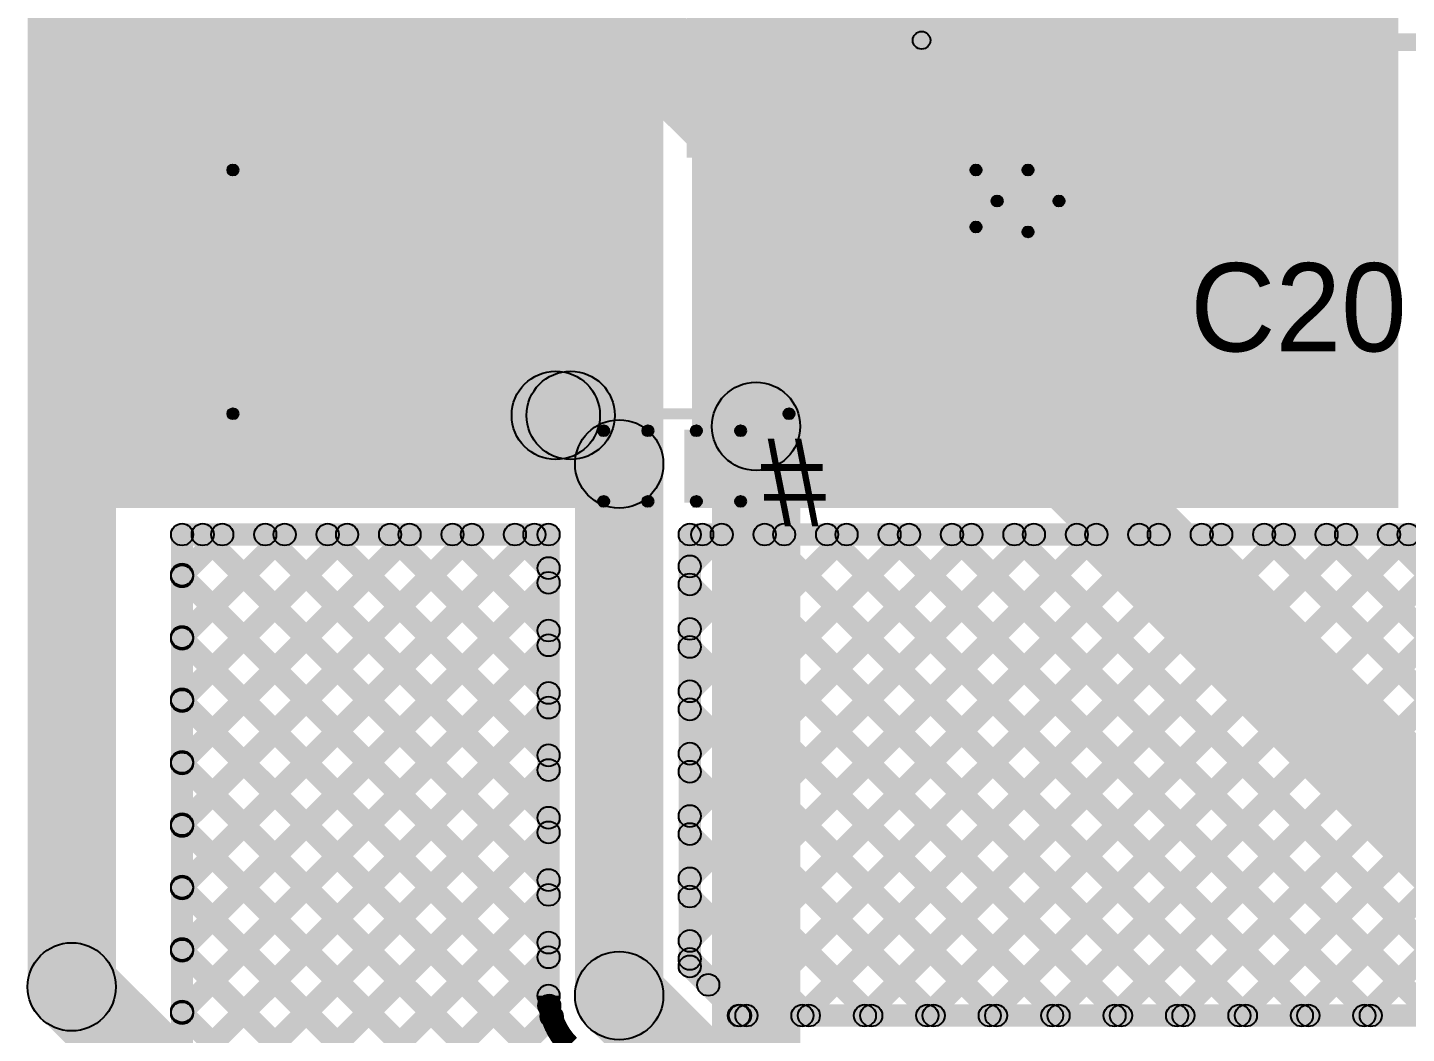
# Model space of a CAD drawing. Header units: millimetres. Extents: x -0.08 to 5.25, y -0.08 to 2.73.
# Drawn here: x -0.053 to 0.572, y 0.35 to 0.806 of the extents above; entities that cross this region are included whole.
import ezdxf

# ---------------------------------------------------------------- set-up
doc = ezdxf.new("R2010")
doc.units = ezdxf.units.MM
doc.header["$MEASUREMENT"] = 0
for name, color, linetype in [('BottomLayer', 5, 'Continuous'), ('TopLayer', 1, 'Continuous'), ('TopOverlay', 2, 'Continuous'), ('TopPaste', 8, 'Continuous'), ('TopSolder', 216, 'Continuous'), ('ViaHoleLayer', 16, 'Continuous')]:
    doc.layers.add(name, color=color, linetype=linetype)

# ---------------------------------------------------------------- blocks, each defined once
blk = doc.blocks.new('UWX1E101MCL1GB_2')
at = {"layer": 'TopLayer'}
for points in [[(-0.19882, 0.04921), (-0.04134, 0.04921), (-0.04134, -0.04921), (-0.19882, -0.04921)], [(0.04134, 0.04921), (0.19882, 0.04921), (0.19882, -0.04921), (0.04134, -0.04921)]]:
    blk.add_hatch(color=1, dxfattribs=at).paths.add_polyline_path(points)
at = {"layer": 'TopOverlay'}
for points in [[(-0.08543, 0.17106), (-0.08189, 0.16752), (-0.16654, 0.08288), (-0.17007, 0.08641)], [(0.16831, 0.17179), (0.16831, 0.16679), (-0.08366, 0.16679), (-0.08366, 0.17179)], [(0.16581, 0.16929), (0.17081, 0.16929), (0.17081, 0.05883), (0.16581, 0.05883)], [(-0.19443, 0.08683), (-0.18943, 0.08683), (-0.18943, 0.05883), (-0.19443, 0.05883)], [(-0.17081, 0.08465), (-0.16581, 0.08465), (-0.16581, 0.05883), (-0.17081, 0.05883)], [(-0.17793, 0.07533), (-0.17793, 0.07033), (-0.20593, 0.07033), (-0.20593, 0.07533)], [(-0.17081, -0.05883), (-0.16581, -0.05883), (-0.16581, -0.08465), (-0.17081, -0.08465)], [(0.16581, -0.05883), (0.17081, -0.05883), (0.17081, -0.16929), (0.16581, -0.16929)], [(-0.08189, -0.16752), (-0.08543, -0.17106), (-0.17007, -0.08641), (-0.16654, -0.08288)], [(0.16831, -0.16679), (0.16831, -0.17179), (-0.08366, -0.17179), (-0.08366, -0.16679)]]:
    blk.add_hatch(color=2, dxfattribs=at).paths.add_polyline_path(points)
h = blk.add_hatch(color=2, dxfattribs=at)
edge = h.paths.add_edge_path()
edge.add_arc((-0.08366, 0.16929), 0.0025, 0, 360)
h = blk.add_hatch(color=2, dxfattribs=at)
edge = h.paths.add_edge_path()
edge.add_arc((-0.08366, 0.16929), 0.0025, 0, 360)
h = blk.add_hatch(color=2, dxfattribs=at)
edge = h.paths.add_edge_path()
edge.add_arc((0.16831, 0.16929), 0.0025, 0, 360)
h = blk.add_hatch(color=2, dxfattribs=at)
edge = h.paths.add_edge_path()
edge.add_arc((0.16831, 0.16929), 0.0025, 0, 360)
h = blk.add_hatch(color=2, dxfattribs=at)
edge = h.paths.add_edge_path()
edge.add_arc((-0.19193, 0.08683), 0.0025, 0, 360)
h = blk.add_hatch(color=2, dxfattribs=at)
edge = h.paths.add_edge_path()
edge.add_arc((-0.16831, 0.08465), 0.0025, 0, 360)
h = blk.add_hatch(color=2, dxfattribs=at)
edge = h.paths.add_edge_path()
edge.add_arc((-0.16831, 0.08465), 0.0025, 0, 360)
h = blk.add_hatch(color=2, dxfattribs=at)
edge = h.paths.add_edge_path()
edge.add_arc((-0.20593, 0.07283), 0.0025, 0, 360)
h = blk.add_hatch(color=2, dxfattribs=at)
edge = h.paths.add_edge_path()
edge.add_arc((-0.17793, 0.07283), 0.0025, 0, 360)
h = blk.add_hatch(color=2, dxfattribs=at)
edge = h.paths.add_edge_path()
edge.add_arc((-0.19193, 0.05883), 0.0025, 0, 360)
h = blk.add_hatch(color=2, dxfattribs=at)
edge = h.paths.add_edge_path()
edge.add_arc((-0.16831, 0.05883), 0.0025, 0, 360)
h = blk.add_hatch(color=2, dxfattribs=at)
edge = h.paths.add_edge_path()
edge.add_arc((0.16831, 0.05883), 0.0025, 0, 360)
h = blk.add_hatch(color=2, dxfattribs=at)
edge = h.paths.add_edge_path()
edge.add_arc((-0.16831, -0.05883), 0.0025, 0, 360)
h = blk.add_hatch(color=2, dxfattribs=at)
edge = h.paths.add_edge_path()
edge.add_arc((0.16831, -0.05883), 0.0025, 0, 360)
h = blk.add_hatch(color=2, dxfattribs=at)
edge = h.paths.add_edge_path()
edge.add_arc((-0.16831, -0.08465), 0.0025, 0, 360)
h = blk.add_hatch(color=2, dxfattribs=at)
edge = h.paths.add_edge_path()
edge.add_arc((-0.16831, -0.08465), 0.0025, 0, 360)
h = blk.add_hatch(color=2, dxfattribs=at)
edge = h.paths.add_edge_path()
edge.add_arc((-0.08366, -0.16929), 0.0025, 0, 360)
h = blk.add_hatch(color=2, dxfattribs=at)
edge = h.paths.add_edge_path()
edge.add_arc((-0.08366, -0.16929), 0.0025, 0, 360)
h = blk.add_hatch(color=2, dxfattribs=at)
edge = h.paths.add_edge_path()
edge.add_arc((0.16831, -0.16929), 0.0025, 0, 360)
h = blk.add_hatch(color=2, dxfattribs=at)
edge = h.paths.add_edge_path()
edge.add_arc((0.16831, -0.16929), 0.0025, 0, 360)
at = {"layer": 'TopPaste'}
for points in [[(-0.19882, 0.04921), (-0.04134, 0.04921), (-0.04134, -0.04921), (-0.19882, -0.04921)], [(0.04134, 0.04921), (0.19882, 0.04921), (0.19882, -0.04921), (0.04134, -0.04921)]]:
    blk.add_hatch(color=8, dxfattribs=at).paths.add_polyline_path(points)
at = {"layer": 'TopSolder'}
for points in [[(-0.20282, 0.05321), (-0.03734, 0.05321), (-0.03734, -0.05321), (-0.20282, -0.05321)], [(0.03734, 0.05321), (0.20282, 0.05321), (0.20282, -0.05321), (0.03734, -0.05321)]]:
    blk.add_hatch(color=216, dxfattribs=at).paths.add_polyline_path(points)
at = {"layer": 'TopOverlay'}
for centre in [(-0.08366, 0.16929), (-0.08366, 0.16929), (0.16831, 0.16929), (0.16831, 0.16929), (-0.19193, 0.08683), (-0.16831, 0.08465), (-0.16831, 0.08465), (-0.20593, 0.07283), (-0.17793, 0.07283), (-0.19193, 0.05883), (-0.16831, 0.05883), (0.16831, 0.05883), (-0.16831, -0.05883), (0.16831, -0.05883), (-0.16831, -0.08465), (-0.16831, -0.08465), (-0.08366, -0.16929), (-0.08366, -0.16929), (0.16831, -0.16929), (0.16831, -0.16929)]:
    blk.add_circle(centre, 0.0025, dxfattribs=at)
blk = doc.blocks.new('C___0402_26')
at = {"layer": 'TopLayer'}
for points in [[(-0.0275, -0.0125), (-0.0275, 0.0125), (-0.0095, 0.0125), (-0.0095, -0.0125)], [(0.0095, -0.0125), (0.0095, 0.0125), (0.0275, 0.0125), (0.0275, -0.0125)]]:
    blk.add_hatch(color=1, dxfattribs=at).paths.add_polyline_path(points)
at = {"layer": 'TopOverlay'}
h = blk.add_hatch(color=2, dxfattribs=at)
edge = h.paths.add_edge_path()
edge.add_arc((-0.031, 0.016), 0.0025, 0, 360)
h = blk.add_hatch(color=2, dxfattribs=at)
edge = h.paths.add_edge_path()
edge.add_arc((-0.031, 0.016), 0.0025, 0, 360)
for points in [[(-0.0335, 0.016), (-0.0285, 0.016), (-0.0285, -0.016), (-0.0335, -0.016)], [(-0.011, 0.0185), (-0.011, 0.0135), (-0.031, 0.0135), (-0.031, 0.0185)], [(0.031, 0.0185), (0.031, 0.0135), (0.011, 0.0135), (0.011, 0.0185)], [(0.0285, 0.016), (0.0335, 0.016), (0.0335, -0.016), (0.0285, -0.016)], [(-0.011, -0.0135), (-0.011, -0.0185), (-0.031, -0.0185), (-0.031, -0.0135)], [(0.031, -0.0135), (0.031, -0.0185), (0.011, -0.0185), (0.011, -0.0135)]]:
    blk.add_hatch(color=2, dxfattribs=at).paths.add_polyline_path(points)
h = blk.add_hatch(color=2, dxfattribs=at)
edge = h.paths.add_edge_path()
edge.add_arc((-0.011, 0.016), 0.0025, 0, 360)
h = blk.add_hatch(color=2, dxfattribs=at)
edge = h.paths.add_edge_path()
edge.add_arc((0.011, 0.016), 0.0025, 0, 360)
h = blk.add_hatch(color=2, dxfattribs=at)
edge = h.paths.add_edge_path()
edge.add_arc((0.031, 0.016), 0.0025, 0, 360)
h = blk.add_hatch(color=2, dxfattribs=at)
edge = h.paths.add_edge_path()
edge.add_arc((0.031, 0.016), 0.0025, 0, 360)
h = blk.add_hatch(color=2, dxfattribs=at)
edge = h.paths.add_edge_path()
edge.add_arc((-0.031, -0.016), 0.0025, 0, 360)
h = blk.add_hatch(color=2, dxfattribs=at)
edge = h.paths.add_edge_path()
edge.add_arc((-0.031, -0.016), 0.0025, 0, 360)
h = blk.add_hatch(color=2, dxfattribs=at)
edge = h.paths.add_edge_path()
edge.add_arc((-0.011, -0.016), 0.0025, 0, 360)
h = blk.add_hatch(color=2, dxfattribs=at)
edge = h.paths.add_edge_path()
edge.add_arc((0.011, -0.016), 0.0025, 0, 360)
h = blk.add_hatch(color=2, dxfattribs=at)
edge = h.paths.add_edge_path()
edge.add_arc((0.031, -0.016), 0.0025, 0, 360)
h = blk.add_hatch(color=2, dxfattribs=at)
edge = h.paths.add_edge_path()
edge.add_arc((0.031, -0.016), 0.0025, 0, 360)
at = {"layer": 'TopPaste'}
for points in [[(-0.0275, -0.0125), (-0.0275, 0.0125), (-0.0095, 0.0125), (-0.0095, -0.0125)], [(0.0095, -0.0125), (0.0095, 0.0125), (0.0275, 0.0125), (0.0275, -0.0125)]]:
    blk.add_hatch(color=8, dxfattribs=at).paths.add_polyline_path(points)
at = {"layer": 'TopSolder'}
for points in [[(-0.0315, -0.0165), (-0.0315, 0.0165), (-0.0055, 0.0165), (-0.0055, -0.0165)], [(0.0055, -0.0165), (0.0055, 0.0165), (0.0315, 0.0165), (0.0315, -0.0165)]]:
    blk.add_hatch(color=216, dxfattribs=at).paths.add_polyline_path(points)
at = {"layer": 'TopOverlay'}
for centre in [(-0.031, 0.016), (-0.031, 0.016), (-0.011, 0.016), (0.011, 0.016), (0.031, 0.016), (0.031, 0.016), (-0.031, -0.016), (-0.031, -0.016), (-0.011, -0.016), (0.011, -0.016), (0.031, -0.016), (0.031, -0.016)]:
    blk.add_circle(centre, 0.0025, dxfattribs=at)

msp = doc.modelspace()

# ---------------------------------------------------------------- hatches: boundary and pattern name
at = {"layer": 'BottomLayer'}
for points in [[(-0.01314, 1.01186), (0.01514, 1.04014), (0.63414, 0.42114), (0.60586, 0.39286)], [(-0.013, 0.371), (-0.053, 0.371), (-0.053, 0.983), (-0.013, 0.983)], [(0.297, 0.308), (0.257, 0.308), (0.257, 0.625), (0.297, 0.625)], [(-0.04714, 0.35686), (-0.01886, 0.38514), (0.23414, 0.13214), (0.20586, 0.10386)]]:
    msp.add_hatch(color=5, dxfattribs=at).paths.add_polyline_path(points)
h = msp.add_hatch(color=5, dxfattribs=at)
edge = h.paths.add_edge_path()
edge.add_arc((0.277, 0.625), 0.02, 0, 360)
h = msp.add_hatch(color=5, dxfattribs=at)
edge = h.paths.add_edge_path()
edge.add_arc((0.277, 0.625), 0.01181, 0, 360)
h = msp.add_hatch(color=5, dxfattribs=at)
edge = h.paths.add_edge_path()
edge.add_arc((-0.033, 0.371), 0.02, 0, 360)
h = msp.add_hatch(color=5, dxfattribs=at)
edge = h.paths.add_edge_path()
edge.add_arc((-0.033, 0.371), 0.02, 0, 360)
at = {"layer": 'TopLayer'}
for points in [[(0.235, 0.944), (-0.043, 0.944), (-0.043, 0.588), (0.235, 0.588)], [(0.248, 0.588), (0.568, 0.588), (0.568, 0.924), (0.248, 0.924)], [(0.35198, 0.796), (0.35202, 0.804), (0.66185, 0.80282), (0.66182, 0.79482)], [(0.38641, 0.35446), (0.37934, 0.36154), (0.71178, 0.69397), (0.71885, 0.6869)], [(0.41469, 0.35446), (0.40762, 0.36154), (0.7103, 0.66422), (0.71737, 0.65715)], [(0.1863, 0.61), (0.1863, 0.65), (0.193, 0.65), (0.193, 0.61)], [(0.17886, 0.61586), (0.20714, 0.64414), (0.22914, 0.62214), (0.20086, 0.59386)], [(0.44298, 0.35446), (0.43591, 0.36154), (0.7103, 0.63593), (0.71737, 0.62886)], [(0.235, 0.367), (0.195, 0.367), (0.195, 0.608), (0.235, 0.608)], [(0.47126, 0.35446), (0.46419, 0.36154), (0.7103, 0.60765), (0.71737, 0.60058)], [(0.017, 0.571), (0.017, 0.581), (0.183, 0.581), (0.183, 0.571)], [(0.247, 0.571), (0.247, 0.581), (0.58, 0.581), (0.58, 0.571)], [(0.022, 0.186), (0.012, 0.186), (0.012, 0.576), (0.022, 0.576)], [(0.02054, 0.49771), (0.01346, 0.50478), (0.08822, 0.57954), (0.09529, 0.57246)], [(0.02054, 0.55428), (0.01346, 0.56135), (0.03165, 0.57954), (0.03872, 0.57246)], [(0.02054, 0.46942), (0.01346, 0.4765), (0.1165, 0.57954), (0.12358, 0.57246)], [(0.02054, 0.52599), (0.01346, 0.53306), (0.05994, 0.57954), (0.06701, 0.57246)], [(0.02054, 0.44114), (0.01346, 0.44821), (0.14479, 0.57954), (0.15186, 0.57246)], [(0.02054, 0.41286), (0.01346, 0.41993), (0.17307, 0.57954), (0.18014, 0.57246)], [(0.02282, 0.57246), (0.02989, 0.57954), (0.18654, 0.42289), (0.17946, 0.41582)], [(0.05111, 0.57246), (0.05818, 0.57954), (0.18654, 0.45118), (0.17946, 0.44411)], [(0.07939, 0.57246), (0.08646, 0.57954), (0.18654, 0.47946), (0.17946, 0.47239)], [(0.10767, 0.57246), (0.11475, 0.57954), (0.18654, 0.50775), (0.17946, 0.50067)], [(0.13596, 0.57246), (0.14303, 0.57954), (0.18654, 0.53603), (0.17946, 0.52896)], [(0.16424, 0.57246), (0.17131, 0.57954), (0.18654, 0.56431), (0.17946, 0.55724)], [(0.188, 0.367), (0.178, 0.367), (0.178, 0.576), (0.188, 0.576)], [(0.252, 0.38025), (0.242, 0.38025), (0.242, 0.576), (0.252, 0.576)], [(0.25054, 0.44487), (0.24346, 0.45194), (0.37106, 0.57954), (0.37813, 0.57246)], [(0.25054, 0.41658), (0.24346, 0.42365), (0.39935, 0.57954), (0.40642, 0.57246)], [(0.25054, 0.52972), (0.24346, 0.53679), (0.28621, 0.57954), (0.29328, 0.57246)], [(0.25054, 0.3883), (0.24346, 0.39537), (0.42763, 0.57954), (0.4347, 0.57246)], [(0.25054, 0.41658), (0.24346, 0.42365), (0.39935, 0.57954), (0.40642, 0.57246)], [(0.25054, 0.47315), (0.24346, 0.48022), (0.34278, 0.57954), (0.34985, 0.57246)], [(0.25054, 0.50143), (0.24346, 0.50851), (0.31449, 0.57954), (0.32157, 0.57246)], [(0.25054, 0.558), (0.24346, 0.56507), (0.25793, 0.57954), (0.265, 0.57246)], [(0.2491, 0.57246), (0.25617, 0.57954), (0.47417, 0.36154), (0.4671, 0.35446)], [(0.25889, 0.36837), (0.25182, 0.37544), (0.45592, 0.57954), (0.46299, 0.57246)], [(0.27327, 0.35446), (0.2662, 0.36154), (0.4842, 0.57954), (0.49127, 0.57246)], [(0.27738, 0.57246), (0.28445, 0.57954), (0.50245, 0.36154), (0.49538, 0.35446)], [(0.30156, 0.35446), (0.29448, 0.36154), (0.51248, 0.57954), (0.51956, 0.57246)], [(0.30566, 0.57246), (0.31274, 0.57954), (0.53074, 0.36154), (0.52366, 0.35446)], [(0.32984, 0.35446), (0.32277, 0.36154), (0.54077, 0.57954), (0.54784, 0.57246)], [(0.33395, 0.57246), (0.34102, 0.57954), (0.55902, 0.36154), (0.55195, 0.35446)], [(0.35812, 0.35446), (0.35105, 0.36154), (0.56905, 0.57954), (0.57612, 0.57246)], [(0.36223, 0.57246), (0.3693, 0.57954), (0.5873, 0.36154), (0.58023, 0.35446)], [(0.39052, 0.57246), (0.39759, 0.57954), (0.61559, 0.36154), (0.60852, 0.35446)], [(0.4188, 0.57246), (0.42587, 0.57954), (0.64387, 0.36154), (0.6368, 0.35446)], [(0.44709, 0.57246), (0.45416, 0.57954), (0.67216, 0.36154), (0.66509, 0.35446)], [(0.47537, 0.57246), (0.48244, 0.57954), (0.70044, 0.36154), (0.69337, 0.35446)], [(0.49955, 0.35446), (0.49247, 0.36154), (0.7103, 0.57936), (0.71737, 0.57229)], [(0.50365, 0.57246), (0.51073, 0.57954), (0.7289, 0.36136), (0.72183, 0.35429)], [(0.53194, 0.57246), (0.53901, 0.57954), (0.78937, 0.32917), (0.7823, 0.3221)], [(0.56022, 0.57246), (0.56729, 0.57954), (0.78937, 0.35745), (0.7823, 0.35038)], [(0.01346, 0.55354), (0.02054, 0.56061), (0.18654, 0.39461), (0.17946, 0.38754)], [(0.02054, 0.38457), (0.01346, 0.39164), (0.17946, 0.55764), (0.18654, 0.55057)], [(0.24346, 0.54981), (0.25054, 0.55688), (0.44588, 0.36154), (0.43881, 0.35446)], [(0.52783, 0.35446), (0.52076, 0.36154), (0.71058, 0.55136), (0.71765, 0.54428)], [(0.55611, 0.35446), (0.54904, 0.36154), (0.73886, 0.55136), (0.74594, 0.54428)], [(0.01346, 0.52525), (0.02054, 0.53232), (0.18686, 0.366), (0.17979, 0.35893)], [(0.02054, 0.35629), (0.01346, 0.36336), (0.17946, 0.52936), (0.18654, 0.52229)], [(0.24346, 0.52153), (0.25054, 0.5286), (0.4176, 0.36154), (0.41053, 0.35446)], [(0.01346, 0.49697), (0.02054, 0.50404), (0.33504, 0.18954), (0.32797, 0.18246)], [(0.02054, 0.328), (0.01346, 0.33507), (0.17946, 0.50107), (0.18654, 0.494)], [(0.24346, 0.49324), (0.25054, 0.50031), (0.38931, 0.36154), (0.38224, 0.35446)], [(0.01346, 0.46868), (0.02054, 0.47576), (0.30676, 0.18954), (0.29968, 0.18246)], [(0.02054, 0.29972), (0.01346, 0.30679), (0.17946, 0.47279), (0.18654, 0.46572)], [(0.24346, 0.46496), (0.25054, 0.47203), (0.36103, 0.36154), (0.35396, 0.35446)], [(0.01346, 0.4404), (0.02054, 0.44747), (0.27847, 0.18954), (0.2714, 0.18246)], [(0.02054, 0.27143), (0.01346, 0.27851), (0.17946, 0.44451), (0.18654, 0.43743)], [(0.24346, 0.43667), (0.25054, 0.44375), (0.33275, 0.36154), (0.32567, 0.35446)], [(0.01346, 0.41212), (0.02054, 0.41919), (0.25019, 0.18954), (0.24312, 0.18246)], [(0.02054, 0.24315), (0.01346, 0.25022), (0.17946, 0.41622), (0.18654, 0.40915)], [(0.24346, 0.40839), (0.25054, 0.41546), (0.30446, 0.36154), (0.29739, 0.35446)], [(0.01346, 0.38383), (0.02054, 0.3909), (0.2219, 0.18954), (0.21483, 0.18246)], [(0.02054, 0.21487), (0.01346, 0.22194), (0.17946, 0.38794), (0.18654, 0.38087)], [(0.20086, 0.35286), (0.22914, 0.38114), (0.27014, 0.34014), (0.24186, 0.31186)], [(0.24346, 0.38011), (0.25054, 0.38718), (0.27618, 0.36154), (0.26911, 0.35446)], [(0.24346, 0.37672), (0.25054, 0.38379), (0.27279, 0.36154), (0.26572, 0.35446)], [(0.01346, 0.35555), (0.02054, 0.36262), (0.19362, 0.18954), (0.18655, 0.18246)], [(0.26925, 0.353), (0.26925, 0.363), (0.722, 0.363), (0.722, 0.353)], [(0.02054, 0.18658), (0.01346, 0.19365), (0.18089, 0.36108), (0.18796, 0.35401)], [(0.02054, 0.18658), (0.01346, 0.19365), (0.18089, 0.36108), (0.18796, 0.35401)]]:
    msp.add_hatch(color=1, dxfattribs=at).paths.add_polyline_path(points)
h = msp.add_hatch(color=1, dxfattribs=at)
edge = h.paths.add_edge_path()
edge.add_arc((0.352, 0.8), 0.004, 0, 360)
h = msp.add_hatch(color=1, dxfattribs=at)
edge = h.paths.add_edge_path()
edge.add_arc((0.1863, 0.63), 0.02, 0, 360)
h = msp.add_hatch(color=1, dxfattribs=at)
edge = h.paths.add_edge_path()
edge.add_arc((0.193, 0.63), 0.02, 0, 360)
h = msp.add_hatch(color=1, dxfattribs=at)
edge = h.paths.add_edge_path()
edge.add_arc((0.193, 0.63), 0.02, 0, 360)
h = msp.add_hatch(color=1, dxfattribs=at)
edge = h.paths.add_edge_path()
edge.add_arc((0.277, 0.625), 0.01181, 0, 360)
h = msp.add_hatch(color=1, dxfattribs=at)
edge = h.paths.add_edge_path()
edge.add_arc((0.215, 0.608), 0.02, 0, 360)
h = msp.add_hatch(color=1, dxfattribs=at)
edge = h.paths.add_edge_path()
edge.add_arc((0.215, 0.608), 0.02, 0, 360)
h = msp.add_hatch(color=1, dxfattribs=at)
edge = h.paths.add_edge_path()
edge.add_arc((0.017, 0.576), 0.005, 0, 360)
h = msp.add_hatch(color=1, dxfattribs=at)
edge = h.paths.add_edge_path()
edge.add_arc((0.017, 0.576), 0.005, 0, 360)
h = msp.add_hatch(color=1, dxfattribs=at)
edge = h.paths.add_edge_path()
edge.add_arc((0.02636, 0.576), 0.005, 0, 360)
h = msp.add_hatch(color=1, dxfattribs=at)
edge = h.paths.add_edge_path()
edge.add_arc((0.03519, 0.576), 0.005, 0, 360)
h = msp.add_hatch(color=1, dxfattribs=at)
edge = h.paths.add_edge_path()
edge.add_arc((0.05464, 0.576), 0.005, 0, 360)
h = msp.add_hatch(color=1, dxfattribs=at)
edge = h.paths.add_edge_path()
edge.add_arc((0.06347, 0.576), 0.005, 0, 360)
h = msp.add_hatch(color=1, dxfattribs=at)
edge = h.paths.add_edge_path()
edge.add_arc((0.08293, 0.576), 0.005, 0, 360)
h = msp.add_hatch(color=1, dxfattribs=at)
edge = h.paths.add_edge_path()
edge.add_arc((0.09176, 0.576), 0.005, 0, 360)
h = msp.add_hatch(color=1, dxfattribs=at)
edge = h.paths.add_edge_path()
edge.add_arc((0.11121, 0.576), 0.005, 0, 360)
h = msp.add_hatch(color=1, dxfattribs=at)
edge = h.paths.add_edge_path()
edge.add_arc((0.12004, 0.576), 0.005, 0, 360)
h = msp.add_hatch(color=1, dxfattribs=at)
edge = h.paths.add_edge_path()
edge.add_arc((0.13949, 0.576), 0.005, 0, 360)
h = msp.add_hatch(color=1, dxfattribs=at)
edge = h.paths.add_edge_path()
edge.add_arc((0.14832, 0.576), 0.005, 0, 360)
h = msp.add_hatch(color=1, dxfattribs=at)
edge = h.paths.add_edge_path()
edge.add_arc((0.16778, 0.576), 0.005, 0, 360)
h = msp.add_hatch(color=1, dxfattribs=at)
edge = h.paths.add_edge_path()
edge.add_arc((0.17661, 0.576), 0.005, 0, 360)
h = msp.add_hatch(color=1, dxfattribs=at)
edge = h.paths.add_edge_path()
edge.add_arc((0.183, 0.576), 0.005, 0, 360)
h = msp.add_hatch(color=1, dxfattribs=at)
edge = h.paths.add_edge_path()
edge.add_arc((0.183, 0.576), 0.005, 0, 360)
h = msp.add_hatch(color=1, dxfattribs=at)
edge = h.paths.add_edge_path()
edge.add_arc((0.247, 0.576), 0.005, 0, 360)
h = msp.add_hatch(color=1, dxfattribs=at)
edge = h.paths.add_edge_path()
edge.add_arc((0.247, 0.576), 0.005, 0, 360)
h = msp.add_hatch(color=1, dxfattribs=at)
edge = h.paths.add_edge_path()
edge.add_arc((0.25263, 0.576), 0.005, 0, 360)
h = msp.add_hatch(color=1, dxfattribs=at)
edge = h.paths.add_edge_path()
edge.add_arc((0.26146, 0.576), 0.005, 0, 360)
h = msp.add_hatch(color=1, dxfattribs=at)
edge = h.paths.add_edge_path()
edge.add_arc((0.28092, 0.576), 0.005, 0, 360)
h = msp.add_hatch(color=1, dxfattribs=at)
edge = h.paths.add_edge_path()
edge.add_arc((0.28975, 0.576), 0.005, 0, 360)
h = msp.add_hatch(color=1, dxfattribs=at)
edge = h.paths.add_edge_path()
edge.add_arc((0.3092, 0.576), 0.005, 0, 360)
h = msp.add_hatch(color=1, dxfattribs=at)
edge = h.paths.add_edge_path()
edge.add_arc((0.31803, 0.576), 0.005, 0, 360)
h = msp.add_hatch(color=1, dxfattribs=at)
edge = h.paths.add_edge_path()
edge.add_arc((0.33748, 0.576), 0.005, 0, 360)
h = msp.add_hatch(color=1, dxfattribs=at)
edge = h.paths.add_edge_path()
edge.add_arc((0.34631, 0.576), 0.005, 0, 360)
h = msp.add_hatch(color=1, dxfattribs=at)
edge = h.paths.add_edge_path()
edge.add_arc((0.36577, 0.576), 0.005, 0, 360)
h = msp.add_hatch(color=1, dxfattribs=at)
edge = h.paths.add_edge_path()
edge.add_arc((0.3746, 0.576), 0.005, 0, 360)
h = msp.add_hatch(color=1, dxfattribs=at)
edge = h.paths.add_edge_path()
edge.add_arc((0.39405, 0.576), 0.005, 0, 360)
h = msp.add_hatch(color=1, dxfattribs=at)
edge = h.paths.add_edge_path()
edge.add_arc((0.40288, 0.576), 0.005, 0, 360)
h = msp.add_hatch(color=1, dxfattribs=at)
edge = h.paths.add_edge_path()
edge.add_arc((0.40288, 0.576), 0.005, 0, 360)
h = msp.add_hatch(color=1, dxfattribs=at)
edge = h.paths.add_edge_path()
edge.add_arc((0.42234, 0.576), 0.005, 0, 360)
h = msp.add_hatch(color=1, dxfattribs=at)
edge = h.paths.add_edge_path()
edge.add_arc((0.43117, 0.576), 0.005, 0, 360)
h = msp.add_hatch(color=1, dxfattribs=at)
edge = h.paths.add_edge_path()
edge.add_arc((0.45062, 0.576), 0.005, 0, 360)
h = msp.add_hatch(color=1, dxfattribs=at)
edge = h.paths.add_edge_path()
edge.add_arc((0.45945, 0.576), 0.005, 0, 360)
h = msp.add_hatch(color=1, dxfattribs=at)
edge = h.paths.add_edge_path()
edge.add_arc((0.47891, 0.576), 0.005, 0, 360)
h = msp.add_hatch(color=1, dxfattribs=at)
edge = h.paths.add_edge_path()
edge.add_arc((0.48774, 0.576), 0.005, 0, 360)
h = msp.add_hatch(color=1, dxfattribs=at)
edge = h.paths.add_edge_path()
edge.add_arc((0.50719, 0.576), 0.005, 0, 360)
h = msp.add_hatch(color=1, dxfattribs=at)
edge = h.paths.add_edge_path()
edge.add_arc((0.51602, 0.576), 0.005, 0, 360)
h = msp.add_hatch(color=1, dxfattribs=at)
edge = h.paths.add_edge_path()
edge.add_arc((0.53547, 0.576), 0.005, 0, 360)
h = msp.add_hatch(color=1, dxfattribs=at)
edge = h.paths.add_edge_path()
edge.add_arc((0.5443, 0.576), 0.005, 0, 360)
h = msp.add_hatch(color=1, dxfattribs=at)
edge = h.paths.add_edge_path()
edge.add_arc((0.56376, 0.576), 0.005, 0, 360)
h = msp.add_hatch(color=1, dxfattribs=at)
edge = h.paths.add_edge_path()
edge.add_arc((0.57259, 0.576), 0.005, 0, 360)
h = msp.add_hatch(color=1, dxfattribs=at)
edge = h.paths.add_edge_path()
edge.add_arc((0.017, 0.55781), 0.005, 0, 360)
h = msp.add_hatch(color=1, dxfattribs=at)
edge = h.paths.add_edge_path()
edge.add_arc((0.183, 0.56078), 0.005, 0, 360)
h = msp.add_hatch(color=1, dxfattribs=at)
edge = h.paths.add_edge_path()
edge.add_arc((0.247, 0.56154), 0.005, 0, 360)
h = msp.add_hatch(color=1, dxfattribs=at)
edge = h.paths.add_edge_path()
edge.add_arc((0.017, 0.55707), 0.005, 0, 360)
h = msp.add_hatch(color=1, dxfattribs=at)
edge = h.paths.add_edge_path()
edge.add_arc((0.183, 0.55411), 0.005, 0, 360)
h = msp.add_hatch(color=1, dxfattribs=at)
edge = h.paths.add_edge_path()
edge.add_arc((0.247, 0.55335), 0.005, 0, 360)
h = msp.add_hatch(color=1, dxfattribs=at)
edge = h.paths.add_edge_path()
edge.add_arc((0.183, 0.53249), 0.005, 0, 360)
h = msp.add_hatch(color=1, dxfattribs=at)
edge = h.paths.add_edge_path()
edge.add_arc((0.247, 0.53325), 0.005, 0, 360)
h = msp.add_hatch(color=1, dxfattribs=at)
edge = h.paths.add_edge_path()
edge.add_arc((0.017, 0.52953), 0.005, 0, 360)
h = msp.add_hatch(color=1, dxfattribs=at)
edge = h.paths.add_edge_path()
edge.add_arc((0.017, 0.52879), 0.005, 0, 360)
h = msp.add_hatch(color=1, dxfattribs=at)
edge = h.paths.add_edge_path()
edge.add_arc((0.183, 0.52582), 0.005, 0, 360)
h = msp.add_hatch(color=1, dxfattribs=at)
edge = h.paths.add_edge_path()
edge.add_arc((0.247, 0.52506), 0.005, 0, 360)
h = msp.add_hatch(color=1, dxfattribs=at)
edge = h.paths.add_edge_path()
edge.add_arc((0.017, 0.50124), 0.005, 0, 360)
h = msp.add_hatch(color=1, dxfattribs=at)
edge = h.paths.add_edge_path()
edge.add_arc((0.183, 0.50421), 0.005, 0, 360)
h = msp.add_hatch(color=1, dxfattribs=at)
edge = h.paths.add_edge_path()
edge.add_arc((0.247, 0.50497), 0.005, 0, 360)
h = msp.add_hatch(color=1, dxfattribs=at)
edge = h.paths.add_edge_path()
edge.add_arc((0.017, 0.5005), 0.005, 0, 360)
h = msp.add_hatch(color=1, dxfattribs=at)
edge = h.paths.add_edge_path()
edge.add_arc((0.183, 0.49754), 0.005, 0, 360)
h = msp.add_hatch(color=1, dxfattribs=at)
edge = h.paths.add_edge_path()
edge.add_arc((0.247, 0.49678), 0.005, 0, 360)
h = msp.add_hatch(color=1, dxfattribs=at)
edge = h.paths.add_edge_path()
edge.add_arc((0.247, 0.47669), 0.005, 0, 360)
h = msp.add_hatch(color=1, dxfattribs=at)
edge = h.paths.add_edge_path()
edge.add_arc((0.017, 0.47296), 0.005, 0, 360)
h = msp.add_hatch(color=1, dxfattribs=at)
edge = h.paths.add_edge_path()
edge.add_arc((0.017, 0.47222), 0.005, 0, 360)
h = msp.add_hatch(color=1, dxfattribs=at)
edge = h.paths.add_edge_path()
edge.add_arc((0.183, 0.47593), 0.005, 0, 360)
h = msp.add_hatch(color=1, dxfattribs=at)
edge = h.paths.add_edge_path()
edge.add_arc((0.183, 0.46925), 0.005, 0, 360)
h = msp.add_hatch(color=1, dxfattribs=at)
edge = h.paths.add_edge_path()
edge.add_arc((0.247, 0.46849), 0.005, 0, 360)
h = msp.add_hatch(color=1, dxfattribs=at)
edge = h.paths.add_edge_path()
edge.add_arc((0.183, 0.44764), 0.005, 0, 360)
h = msp.add_hatch(color=1, dxfattribs=at)
edge = h.paths.add_edge_path()
edge.add_arc((0.247, 0.4484), 0.005, 0, 360)
h = msp.add_hatch(color=1, dxfattribs=at)
edge = h.paths.add_edge_path()
edge.add_arc((0.017, 0.44468), 0.005, 0, 360)
h = msp.add_hatch(color=1, dxfattribs=at)
edge = h.paths.add_edge_path()
edge.add_arc((0.017, 0.44394), 0.005, 0, 360)
h = msp.add_hatch(color=1, dxfattribs=at)
edge = h.paths.add_edge_path()
edge.add_arc((0.183, 0.44097), 0.005, 0, 360)
h = msp.add_hatch(color=1, dxfattribs=at)
edge = h.paths.add_edge_path()
edge.add_arc((0.247, 0.44021), 0.005, 0, 360)
h = msp.add_hatch(color=1, dxfattribs=at)
edge = h.paths.add_edge_path()
edge.add_arc((0.247, 0.42012), 0.005, 0, 360)
h = msp.add_hatch(color=1, dxfattribs=at)
edge = h.paths.add_edge_path()
edge.add_arc((0.247, 0.42012), 0.005, 0, 360)
h = msp.add_hatch(color=1, dxfattribs=at)
edge = h.paths.add_edge_path()
edge.add_arc((0.017, 0.41639), 0.005, 0, 360)
h = msp.add_hatch(color=1, dxfattribs=at)
edge = h.paths.add_edge_path()
edge.add_arc((0.017, 0.41565), 0.005, 0, 360)
h = msp.add_hatch(color=1, dxfattribs=at)
edge = h.paths.add_edge_path()
edge.add_arc((0.183, 0.41936), 0.005, 0, 360)
h = msp.add_hatch(color=1, dxfattribs=at)
edge = h.paths.add_edge_path()
edge.add_arc((0.183, 0.41269), 0.005, 0, 360)
h = msp.add_hatch(color=1, dxfattribs=at)
edge = h.paths.add_edge_path()
edge.add_arc((0.247, 0.41193), 0.005, 0, 360)
h = msp.add_hatch(color=1, dxfattribs=at)
edge = h.paths.add_edge_path()
edge.add_arc((0.183, 0.39107), 0.005, 0, 360)
h = msp.add_hatch(color=1, dxfattribs=at)
edge = h.paths.add_edge_path()
edge.add_arc((0.247, 0.39183), 0.005, 0, 360)
h = msp.add_hatch(color=1, dxfattribs=at)
edge = h.paths.add_edge_path()
edge.add_arc((0.017, 0.38811), 0.005, 0, 360)
h = msp.add_hatch(color=1, dxfattribs=at)
edge = h.paths.add_edge_path()
edge.add_arc((0.017, 0.38737), 0.005, 0, 360)
h = msp.add_hatch(color=1, dxfattribs=at)
edge = h.paths.add_edge_path()
edge.add_arc((0.183, 0.3844), 0.005, 0, 360)
h = msp.add_hatch(color=1, dxfattribs=at)
edge = h.paths.add_edge_path()
edge.add_arc((0.247, 0.38364), 0.005, 0, 360)
h = msp.add_hatch(color=1, dxfattribs=at)
edge = h.paths.add_edge_path()
edge.add_arc((0.215, 0.367), 0.02, 0, 360)
h = msp.add_hatch(color=1, dxfattribs=at)
edge = h.paths.add_edge_path()
edge.add_arc((0.215, 0.367), 0.02, 0, 360)
h = msp.add_hatch(color=1, dxfattribs=at)
edge = h.paths.add_edge_path()
edge.add_arc((0.247, 0.38025), 0.005, 0, 360)
h = msp.add_hatch(color=1, dxfattribs=at)
edge = h.paths.add_edge_path()
edge.add_arc((0.247, 0.38025), 0.005, 0, 360)
h = msp.add_hatch(color=1, dxfattribs=at)
edge = h.paths.add_edge_path()
edge.add_arc((0.25535, 0.3719), 0.005, 0, 360)
h = msp.add_hatch(color=1, dxfattribs=at)
edge = h.paths.add_edge_path()
edge.add_arc((0.183, 0.367), 0.005, 0, 360)
h = msp.add_hatch(color=1, dxfattribs=at)
edge = h.paths.add_edge_path()
edge.add_arc((0.183, 0.367), 0.005, 0, 360)
h = msp.add_hatch(color=1, dxfattribs=at)
edge = h.paths.add_edge_path()
edge.add_arc((0.183, 0.367), 0.005, 0, 360)
h = msp.add_hatch(color=1, dxfattribs=at)
edge = h.paths.add_edge_path()
edge.add_arc((0.017, 0.35982), 0.005, 0, 360)
h = msp.add_hatch(color=1, dxfattribs=at)
edge = h.paths.add_edge_path()
edge.add_arc((0.017, 0.35908), 0.005, 0, 360)
h = msp.add_hatch(color=1, dxfattribs=at)
edge = h.paths.add_edge_path()
edge.add_arc((0.18332, 0.36247), 0.005, 0, 360)
h = msp.add_hatch(color=1, dxfattribs=at)
edge = h.paths.add_edge_path()
edge.add_arc((0.18443, 0.35755), 0.005, 0, 360)
h = msp.add_hatch(color=1, dxfattribs=at)
edge = h.paths.add_edge_path()
edge.add_arc((0.18443, 0.35755), 0.005, 0, 360)
h = msp.add_hatch(color=1, dxfattribs=at)
edge = h.paths.add_edge_path()
edge.add_arc((0.26925, 0.358), 0.005, 0, 360)
h = msp.add_hatch(color=1, dxfattribs=at)
edge = h.paths.add_edge_path()
edge.add_arc((0.26925, 0.358), 0.005, 0, 360)
h = msp.add_hatch(color=1, dxfattribs=at)
edge = h.paths.add_edge_path()
edge.add_arc((0.26974, 0.358), 0.005, 0, 360)
h = msp.add_hatch(color=1, dxfattribs=at)
edge = h.paths.add_edge_path()
edge.add_arc((0.27264, 0.358), 0.005, 0, 360)
h = msp.add_hatch(color=1, dxfattribs=at)
edge = h.paths.add_edge_path()
edge.add_arc((0.29802, 0.358), 0.005, 0, 360)
h = msp.add_hatch(color=1, dxfattribs=at)
edge = h.paths.add_edge_path()
edge.add_arc((0.30093, 0.358), 0.005, 0, 360)
h = msp.add_hatch(color=1, dxfattribs=at)
edge = h.paths.add_edge_path()
edge.add_arc((0.3263, 0.358), 0.005, 0, 360)
h = msp.add_hatch(color=1, dxfattribs=at)
edge = h.paths.add_edge_path()
edge.add_arc((0.32921, 0.358), 0.005, 0, 360)
h = msp.add_hatch(color=1, dxfattribs=at)
edge = h.paths.add_edge_path()
edge.add_arc((0.35459, 0.358), 0.005, 0, 360)
h = msp.add_hatch(color=1, dxfattribs=at)
edge = h.paths.add_edge_path()
edge.add_arc((0.35749, 0.358), 0.005, 0, 360)
h = msp.add_hatch(color=1, dxfattribs=at)
edge = h.paths.add_edge_path()
edge.add_arc((0.38287, 0.358), 0.005, 0, 360)
h = msp.add_hatch(color=1, dxfattribs=at)
edge = h.paths.add_edge_path()
edge.add_arc((0.38578, 0.358), 0.005, 0, 360)
h = msp.add_hatch(color=1, dxfattribs=at)
edge = h.paths.add_edge_path()
edge.add_arc((0.41116, 0.358), 0.005, 0, 360)
h = msp.add_hatch(color=1, dxfattribs=at)
edge = h.paths.add_edge_path()
edge.add_arc((0.41406, 0.358), 0.005, 0, 360)
h = msp.add_hatch(color=1, dxfattribs=at)
edge = h.paths.add_edge_path()
edge.add_arc((0.43944, 0.358), 0.005, 0, 360)
h = msp.add_hatch(color=1, dxfattribs=at)
edge = h.paths.add_edge_path()
edge.add_arc((0.44235, 0.358), 0.005, 0, 360)
h = msp.add_hatch(color=1, dxfattribs=at)
edge = h.paths.add_edge_path()
edge.add_arc((0.46773, 0.358), 0.005, 0, 360)
h = msp.add_hatch(color=1, dxfattribs=at)
edge = h.paths.add_edge_path()
edge.add_arc((0.47063, 0.358), 0.005, 0, 360)
h = msp.add_hatch(color=1, dxfattribs=at)
edge = h.paths.add_edge_path()
edge.add_arc((0.49601, 0.358), 0.005, 0, 360)
h = msp.add_hatch(color=1, dxfattribs=at)
edge = h.paths.add_edge_path()
edge.add_arc((0.49892, 0.358), 0.005, 0, 360)
h = msp.add_hatch(color=1, dxfattribs=at)
edge = h.paths.add_edge_path()
edge.add_arc((0.52429, 0.358), 0.005, 0, 360)
h = msp.add_hatch(color=1, dxfattribs=at)
edge = h.paths.add_edge_path()
edge.add_arc((0.5272, 0.358), 0.005, 0, 360)
h = msp.add_hatch(color=1, dxfattribs=at)
edge = h.paths.add_edge_path()
edge.add_arc((0.55258, 0.358), 0.005, 0, 360)
h = msp.add_hatch(color=1, dxfattribs=at)
edge = h.paths.add_edge_path()
edge.add_arc((0.55548, 0.358), 0.005, 0, 360)
at = {"layer": 'ViaHoleLayer'}
h = msp.add_hatch(color=16, dxfattribs=at)
edge = h.paths.add_edge_path()
edge.add_arc((0.277, 0.625), 0.00591, 0, 360)

# ---------------------------------------------------------------- linework, layer by layer
at = {"layer": 'BottomLayer'}
for centre in [(0.277, 0.625), (-0.033, 0.371), (-0.033, 0.371)]:
    msp.add_circle(centre, 0.02, dxfattribs=at)
at = {"layer": 'TopLayer', "const_width": 0.01}
for points in [[(0.19237, 0.34437, -0.198912), (0.183, 0.367)], [(0.1924, 0.34434, -0.199231), (0.183, 0.367)]]:
    msp.add_lwpolyline(points, format="xyb", dxfattribs=at)
at = {"layer": 'TopLayer'}
for centre, radius in [((0.352, 0.8), 0.004), ((0.1863, 0.63), 0.02), ((0.193, 0.63), 0.02), ((0.193, 0.63), 0.02), ((0.215, 0.608), 0.02), ((0.215, 0.608), 0.02), ((0.017, 0.576), 0.005), ((0.017, 0.576), 0.005), ((0.02636, 0.576), 0.005), ((0.03519, 0.576), 0.005), ((0.05464, 0.576), 0.005), ((0.06347, 0.576), 0.005), ((0.08293, 0.576), 0.005), ((0.09176, 0.576), 0.005), ((0.11121, 0.576), 0.005), ((0.12004, 0.576), 0.005), ((0.13949, 0.576), 0.005), ((0.14832, 0.576), 0.005), ((0.16778, 0.576), 0.005), ((0.17661, 0.576), 0.005), ((0.183, 0.576), 0.005), ((0.183, 0.576), 0.005), ((0.247, 0.576), 0.005), ((0.247, 0.576), 0.005), ((0.25263, 0.576), 0.005), ((0.26146, 0.576), 0.005), ((0.28092, 0.576), 0.005), ((0.28975, 0.576), 0.005), ((0.3092, 0.576), 0.005), ((0.31803, 0.576), 0.005), ((0.33748, 0.576), 0.005), ((0.34631, 0.576), 0.005), ((0.36577, 0.576), 0.005), ((0.3746, 0.576), 0.005), ((0.39405, 0.576), 0.005), ((0.40288, 0.576), 0.005), ((0.40288, 0.576), 0.005), ((0.42234, 0.576), 0.005), ((0.43117, 0.576), 0.005), ((0.45062, 0.576), 0.005), ((0.45945, 0.576), 0.005), ((0.47891, 0.576), 0.005), ((0.48774, 0.576), 0.005), ((0.50719, 0.576), 0.005), ((0.51602, 0.576), 0.005), ((0.53547, 0.576), 0.005), ((0.5443, 0.576), 0.005), ((0.56376, 0.576), 0.005), ((0.57259, 0.576), 0.005), ((0.017, 0.55781), 0.005), ((0.183, 0.56078), 0.005), ((0.247, 0.56154), 0.005), ((0.017, 0.55707), 0.005), ((0.183, 0.55411), 0.005), ((0.247, 0.55335), 0.005), ((0.183, 0.53249), 0.005), ((0.247, 0.53325), 0.005), ((0.017, 0.52953), 0.005), ((0.017, 0.52879), 0.005), ((0.183, 0.52582), 0.005), ((0.247, 0.52506), 0.005), ((0.017, 0.50124), 0.005), ((0.183, 0.50421), 0.005), ((0.247, 0.50497), 0.005), ((0.017, 0.5005), 0.005), ((0.183, 0.49754), 0.005), ((0.247, 0.49678), 0.005), ((0.247, 0.47669), 0.005), ((0.017, 0.47296), 0.005), ((0.017, 0.47222), 0.005), ((0.183, 0.47593), 0.005), ((0.183, 0.46925), 0.005), ((0.247, 0.46849), 0.005), ((0.183, 0.44764), 0.005), ((0.247, 0.4484), 0.005), ((0.017, 0.44468), 0.005), ((0.017, 0.44394), 0.005), ((0.183, 0.44097), 0.005), ((0.247, 0.44021), 0.005), ((0.247, 0.42012), 0.005), ((0.247, 0.42012), 0.005), ((0.017, 0.41639), 0.005), ((0.017, 0.41565), 0.005), ((0.183, 0.41936), 0.005), ((0.183, 0.41269), 0.005), ((0.247, 0.41193), 0.005), ((0.183, 0.39107), 0.005), ((0.247, 0.39183), 0.005), ((0.017, 0.38811), 0.005), ((0.017, 0.38737), 0.005), ((0.183, 0.3844), 0.005), ((0.247, 0.38364), 0.005), ((0.215, 0.367), 0.02), ((0.215, 0.367), 0.02), ((0.247, 0.38025), 0.005), ((0.247, 0.38025), 0.005), ((0.25535, 0.3719), 0.005), ((0.183, 0.367), 0.005), ((0.183, 0.367), 0.005), ((0.183, 0.367), 0.005), ((0.017, 0.35982), 0.005), ((0.017, 0.35908), 0.005), ((0.18332, 0.36247), 0.005), ((0.18443, 0.35755), 0.005), ((0.18443, 0.35755), 0.005), ((0.26925, 0.358), 0.005), ((0.26925, 0.358), 0.005), ((0.26974, 0.358), 0.005), ((0.27264, 0.358), 0.005), ((0.29802, 0.358), 0.005), ((0.30093, 0.358), 0.005), ((0.3263, 0.358), 0.005), ((0.32921, 0.358), 0.005), ((0.35459, 0.358), 0.005), ((0.35749, 0.358), 0.005), ((0.38287, 0.358), 0.005), ((0.38578, 0.358), 0.005), ((0.41116, 0.358), 0.005), ((0.41406, 0.358), 0.005), ((0.43944, 0.358), 0.005), ((0.44235, 0.358), 0.005), ((0.46773, 0.358), 0.005), ((0.47063, 0.358), 0.005), ((0.49601, 0.358), 0.005), ((0.49892, 0.358), 0.005), ((0.52429, 0.358), 0.005), ((0.5272, 0.358), 0.005), ((0.55258, 0.358), 0.005), ((0.55548, 0.358), 0.005)]:
    msp.add_circle(centre, radius, dxfattribs=at)

# ---------------------------------------------------------------- block references
at = {"rotation": 180}
for name, p in [('UWX1E101MCL1GB_2', (0.20831, 0.8)), ('C___0402_26', (0.239, 0.607))]:
    msp.add_blockref(name, p, dxfattribs=at)

# ---------------------------------------------------------------- texts
at = {"layer": 'TopOverlay'}
msp.add_text('C20', height=0.04, dxfattribs=at).set_placement((0.47368, 0.65901))
at = {"layer": 'TopOverlay', "text_generation_flag": 2}
msp.add_text('#', height=0.04, rotation=180, dxfattribs=at).set_placement((0.279, 0.6195))

doc.saveas('drawing.dxf')
